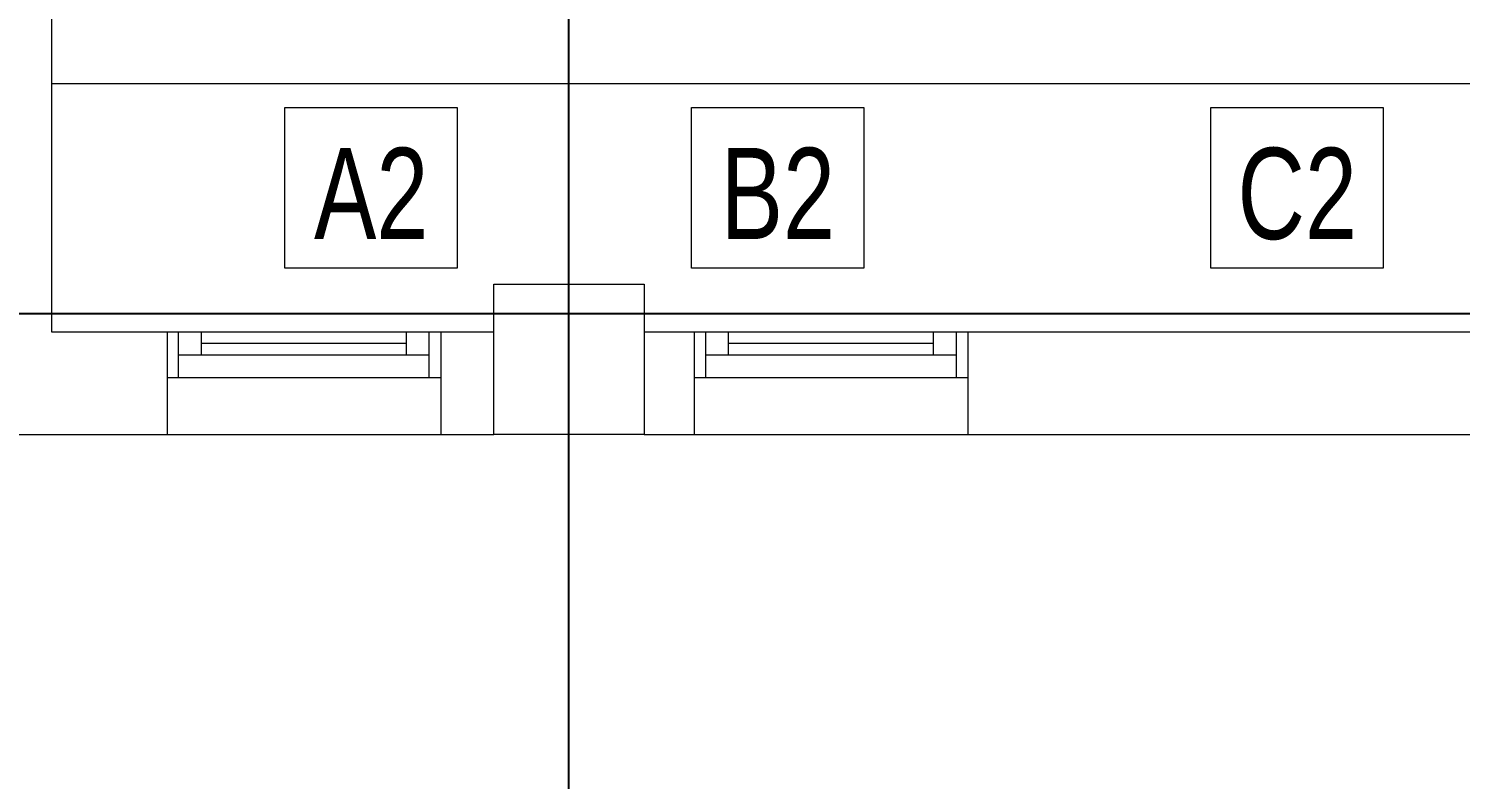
# Model space of a CAD drawing. Header units: metres. Extents: x -18745 to 220762, y -1579758 to -1356048.
# Drawn here: x 194128 to 197269, y -1470659 to -1469013 of the extents above; entities that cross this region are included whole.
import ezdxf

# ---------------------------------------------------------------- set-up
doc = ezdxf.new("R2010")
doc.units = ezdxf.units.M
doc.layers.get('0').update_dxf_attribs({"lineweight": 0})
for name, color, linetype, lineweight in [('A-100 - Copy$0$Aluminum', 8, 'Continuous', 0), ('A-100 - Copy$0$Medical Equipment and Furniture', 8, 'Continuous', 0), ('A-100 - Copy$0$Proj', 8, 'Continuous', 0), ('A-100 - Copy$0$Structure', 8, 'Continuous', 9), ('A-100 - Copy$0$Walls', 8, 'Continuous', 0)]:
    doc.layers.add(name, color=color, linetype=linetype, lineweight=lineweight)
doc.layers.add('A-100 - Copy$0$axes', color=8, linetype='Continuous')
doc.styles.add('A-100 - Copy$0$X3G_ENTITY_2587EA', font='swisscl.ttf', dxfattribs={"height": 200})

# ---------------------------------------------------------------- blocks, each defined once
blk = doc.blocks.new('A-100 - Copy')
at = {"layer": 'A-100 - Copy$0$Aluminum'}
for p, q in [((194432.1, -1469677.7, 0), (195032.1, -1469677.7, 0)), ((194457.1, -1469777.7, 0), (194457.1, -1469677.7, 0)), ((194507.1, -1469727.7, 0), (194507.1, -1469677.7, 0)), ((194957.1, -1469727.7, 0), (194957.1, -1469677.7, 0)), ((195007.1, -1469777.7, 0), (195007.1, -1469677.7, 0)), ((195588.3, -1469677.7, 0), (196188.3, -1469677.7, 0)), ((195613.3, -1469777.7, 0), (195613.3, -1469677.7, 0)), ((195663.3, -1469727.7, 0), (195663.3, -1469677.7, 0)), ((196113.3, -1469727.7, 0), (196113.3, -1469677.7, 0)), ((196163.3, -1469777.7, 0), (196163.3, -1469677.7, 0)), ((194957.1, -1469702.7, 0), (194507.1, -1469702.7, 0)), ((196113.3, -1469702.7, 0), (195663.3, -1469702.7, 0)), ((194457.1, -1469727.7, 0), (195007.1, -1469727.7, 0)), ((195613.3, -1469727.7, 0), (196163.3, -1469727.7, 0)), ((194432.1, -1469777.7, 0), (195032.1, -1469777.7, 0)), ((195588.3, -1469777.7, 0), (196188.3, -1469777.7, 0))]:
    blk.add_line(p, q, dxfattribs=at)
at = {"layer": 'A-100 - Copy$0$axes'}
for p, q in [((195313.3, -1477297.4, 0), (195313.3, -1451192.7, 0)), ((195313.3, -1477297.4, 0), (195313.3, -1451192.7, 0)), ((215795, -1469637.7, 2.4), (83877.8, -1469637.7, 2.4))]:
    blk.add_line(p, q, dxfattribs=at)
at = {"layer": 'A-100 - Copy$0$Medical Equipment and Furniture'}
blk.add_line((194178.3, -1469132.7, 0), (198963.3, -1469132.7, 0), dxfattribs=at)
at = {"layer": 'A-100 - Copy$0$Medical Equipment and Furniture', "elevation": 0}
for points in [[(194690, -1469185.2), (195068.5, -1469185.2), (195068.5, -1469537.8), (194690, -1469537.8)], [(195582, -1469185.2), (195960.5, -1469185.2), (195960.5, -1469537.8), (195582, -1469537.8)], [(196721.1, -1469185.2), (197099.6, -1469185.2), (197099.6, -1469537.8), (196721.1, -1469537.8)]]:
    blk.add_lwpolyline(points, close=True, dxfattribs=at)
at = {"layer": 'A-100 - Copy$0$Proj'}
for p, q in [((194432.1, -1469902.7, 0), (195032.1, -1469902.7, 0)), ((195588.3, -1469902.7, 0), (196188.3, -1469902.7, 0))]:
    blk.add_line(p, q, dxfattribs=at)
at = {"layer": 'A-100 - Copy$0$Structure', "elevation": 0}
blk.add_lwpolyline([(195148.3, -1469572.7), (195478.3, -1469572.7), (195478.3, -1469902.7), (195148.3, -1469902.7)], close=True, dxfattribs=at)
at = {"layer": 'A-100 - Copy$0$Walls'}
for p, q in [((194178.3, -1469677.7, 0), (194432.1, -1469677.7, 0)), ((194432.1, -1469677.7, 0), (194432.1, -1469902.7, 0)), ((195032.1, -1469677.7, 0), (195148.3, -1469677.7, 0)), ((195032.1, -1469677.7, 0), (195032.1, -1469902.7, 0)), ((195478.3, -1469677.7, 0), (195588.3, -1469677.7, 0)), ((195588.3, -1469677.7, 0), (195588.3, -1469902.7, 0)), ((196188.3, -1469677.7, 0), (198163.3, -1469677.7, 0)), ((196188.3, -1469677.7, 0), (196188.3, -1469902.7, 0)), ((192598.3, -1469902.7, 0), (194432.1, -1469902.7, 0)), ((195032.1, -1469902.7, 0), (195148.3, -1469902.7, 0)), ((195478.3, -1469902.7, 0), (195588.3, -1469902.7, 0)), ((196188.3, -1469902.7, 0), (198163.3, -1469902.7, 0))]:
    blk.add_line(p, q, dxfattribs=at)
at = {"layer": 'A-100 - Copy$0$Walls', "elevation": 0}
blk.add_lwpolyline([(194178.3, -1464852.7), (194178.3, -1469677.7)], dxfattribs=at)
at = {"layer": 'A-100 - Copy$0$Medical Equipment and Furniture', "char_height": 200, "attachment_point": 2, "style": 'A-100 - Copy$0$X3G_ENTITY_2587EA'}
for s, insert in [('A2', (194879.7, -1469274, 0)), ('B2', (195771.7, -1469274, 0)), ('C2', (196910.8, -1469274, 0))]:
    blk.add_mtext(s, dxfattribs=dict(at, insert=insert))

msp = doc.modelspace()

# ---------------------------------------------------------------- block references
msp.add_blockref('A-100 - Copy', (0, 0))

doc.saveas('drawing.dxf')
